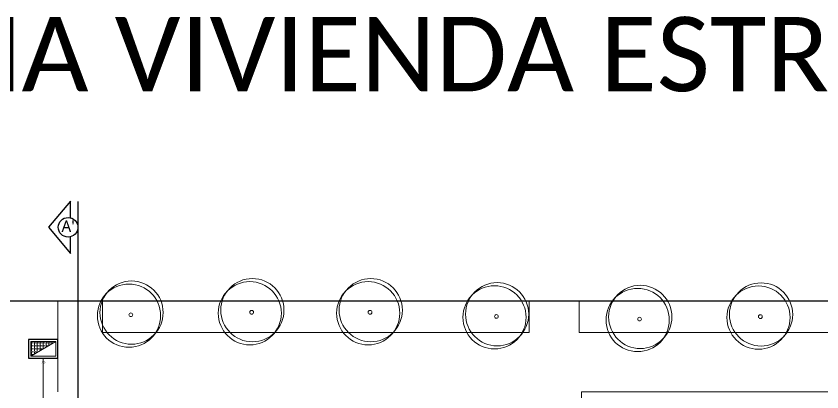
# Model space of a CAD drawing. Header units: metres. Extents: x 0 to 570, y -16 to 122.
# Drawn here: x 357.17 to 395.81, y 103.55 to 121.55 of the extents above; entities that cross this region are included whole.
import ezdxf

# ---------------------------------------------------------------- set-up
doc = ezdxf.new("R2010")
doc.units = ezdxf.units.M
for name, color, linetype, lineweight in [('ARQ- ARBOLES', 85, 'Continuous', 13), ('ARQ-ZONAS VERDES', 82, 'Continuous', 13), ('RITEL CANALIZACION EXTERNA Y ENLACE', 160, 'Continuous', 13), ('RITEL RED INTERNA', 1, 'Continuous', 13), ('SEGUNDO PLANO', 252, 'Continuous', 9)]:
    doc.layers.add(name, color=color, linetype=linetype, lineweight=lineweight)
for name, color, linetype in [('ARQ-MUROS MAMPOSTERIA', 7, 'Continuous'), ('ARQ-SUELO', 252, 'Continuous'), ('ARQ-TEXTO', 7, 'Continuous')]:
    doc.layers.add(name, color=color, linetype=linetype)
doc.styles.add('diseño', font='segoeuil.ttf')
doc.styles.get("Standard").update_dxf_attribs({"font": 'arial.ttf'})

# ---------------------------------------------------------------- blocks, each defined once
blk = doc.blocks.new('ARBOL')
at = {"layer": 'ARQ- ARBOLES'}
for centre, radius in [((128.732, 225.111), 1.515), ((128.856, 224.963), 1.515), ((128.821, 225.067), 0.0892)]:
    blk.add_circle(centre, radius, dxfattribs=at)
blk = doc.blocks.new('CAMARA DE ENTRADA}')
at = {"layer": 'RITEL CANALIZACION EXTERNA Y ENLACE'}
h = blk.add_hatch(dxfattribs=at)
h.set_pattern_fill('ANGLE', color=256, scale=0.02)
h.set_pattern_definition([(0, (0, 0), (0, 0.1397), [0.1016, -0.0381]), (90, (0, 0), (-0.1397, 9e-18), [0.1016, -0.0381])])
h.paths.add_polyline_path([(240.753, 71.756), (239.553, 72.456), (239.553, 71.756)])
for points in [[(239.553, 72.456), (239.553, 71.756), (240.753, 71.756), (240.753, 72.456), (239.553, 72.456)], [(239.553, 72.456), (240.753, 71.756)]]:
    blk.add_lwpolyline(points, dxfattribs=at)

msp = doc.modelspace()

# ---------------------------------------------------------------- linework, layer by layer
at = {"layer": 'ARQ-MUROS MAMPOSTERIA'}
msp.add_lwpolyline([(357.774, 105.163), (359.174, 105.163), (359.174, 106.063), (357.774, 106.063)], close=True, dxfattribs=at)
at = {"layer": 'ARQ-SUELO'}
msp.add_lwpolyline([(415.111, 101.15), (415.111, 102.9, 0.414213), (410.111, 107.9), (315.321, 107.9, 0.414213), (310.321, 102.9), (310.321, 101.15)], format="xyb", dxfattribs=at)
at = {"layer": 'ARQ-TEXTO'}
for points in [[(359.779, 111.892), (359.779, 112.685), (358.724, 111.435), (359.779, 110.185), (359.779, 110.979)], [(360.136, 112.665), (360.136, 100.656)]]:
    msp.add_lwpolyline(points, dxfattribs=at)
msp.add_circle((359.666, 111.436), 0.47, dxfattribs=at)
at = {"layer": 'ARQ-ZONAS VERDES'}
for points in [[(361.316, 106.4), (361.316, 107.9), (381.766, 107.9), (381.766, 106.4), (361.316, 106.4)], [(400.716, 107.9), (400.716, 106.4), (384.166, 106.4), (384.166, 107.9), (395.566, 107.9)], [(403.862, 103.55), (384.274, 103.55), (384.274, 100.049), (385.874, 100.049), (385.874, 101.049), (388.774, 101.049), (388.774, 100.049), (393.774, 100.049), (393.774, 96.85), (395.674, 96.85), (395.674, 90.749), (393.774, 90.749), (393.774, 87.549), (388.774, 87.549), (388.774, 86.549), (385.874, 86.549), (385.874, 82.9), (403.86, 82.9), (403.862, 103.55)]]:
    msp.add_lwpolyline(points, dxfattribs=at)
at = {"layer": 'RITEL RED INTERNA'}
msp.add_lwpolyline([(358.474, 105.163), (358.474, 96.042)], dxfattribs=at)
at = {"layer": 'SEGUNDO PLANO'}
msp.add_line((359.174, 103.55), (359.174, 107.9), dxfattribs=at)

# ---------------------------------------------------------------- block references
at = {"layer": 'ARQ-ZONAS VERDES', "xscale": -1, "rotation": 180}
for p in [(239.646, 332.429), (245.322, 332.429), (233.853, 332.312), (251.38, 332.233), (258.243, 332.104), (264.036, 332.222)]:
    msp.add_blockref('ARBOL', p, dxfattribs=at)
at = {"layer": 'RITEL RED INTERNA', "xscale": -1, "rotation": 180}
msp.add_blockref('CAMARA DE ENTRADA}', (118.321, 177.719), dxfattribs=at)

# ---------------------------------------------------------------- texts
at = {"layer": 'ARQ-TEXTO'}
for s, width, gutter_width, insert, char_height, attachment_point in [('{\\fCalibri Light|b0|i0|c0|p34;PROPUESTA URBANA VIVIENDA ESTRATO 1 o 2 }', 141.12677, 8.905, (312.62, 121.512), 3.56203, 1), ('2G', 1.76225, 12.5, (358.396, 104.913), 0.1, 7)]:
    msp.add_mtext_dynamic_manual_height_columns(s, width=width, gutter_width=gutter_width, heights=[0], dxfattribs=dict(at, insert=insert, char_height=char_height, attachment_point=attachment_point))
at = {"layer": 'ARQ-TEXTO', "insert": (359.348, 111.77), "char_height": 0.5661, "attachment_point": 1, "line_spacing_factor": 1.5, "style": 'diseño'}
msp.add_mtext("A'", dxfattribs=at)

doc.saveas('drawing.dxf')
